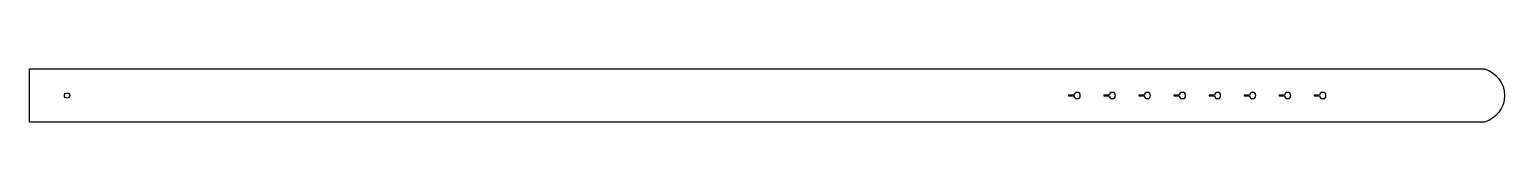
# Model space of a CAD drawing. Header units: millimetres. Extents: x 67 to 1167, y 6 to 46.
import ezdxf

# ---------------------------------------------------------------- set-up
doc = ezdxf.new("R2010")
doc.units = ezdxf.units.MM
doc.header["$MEASUREMENT"] = 0

# ---------------------------------------------------------------- blocks, each defined once
blk = doc.blocks.new('*U13')
blk.add_lwpolyline([(2.346673177074308, -0.1250000000001137), (6.344677355939666, -0.1250000000001137), (6.344677355939666, 0.1250000000001137), (2.346673177074308, 0.1250000000001137, 37.57338541656039), (2.346673177074308, -0.1250000000001137), (2.407002616327872, -0.1250000000001137)], format="xyb")
blk = doc.blocks.new('*U14')
at = {"color": 0, "linetype": 'ByBlock', "lineweight": -2, "transparency": 16777216, "rotation": 180}
for p in [(848.5728723461046, 26.37247172232525), (874.7395390127715, 26.37247172232525), (900.9062056794382, 26.37247172232525), (927.0728723461049, 26.37247172232525), (953.2395390127717, 26.37247172232525), (979.4062056794384, 26.37247172232525), (1005.572872346105, 26.37247172232525), (1031.739539012772, 26.37247172232525)]:
    blk.add_blockref('*U13', p, dxfattribs=at)

msp = doc.modelspace()

# ---------------------------------------------------------------- linework, layer by layer
msp.add_lwpolyline([(1152.263533075708, 6.37247172232524), (67.26353307570866, 6.37247172232524), (67.26353307570862, 46.37247172232522), (1152.263533075708, 46.37247172232522, -0.7500000000000222)], format="xyb", close=True)
msp.add_circle((95.2635330757086, 26.37247172232525), 2)

# ---------------------------------------------------------------- block references
msp.add_blockref('*U14', (0, 0))

doc.saveas('drawing.dxf')
